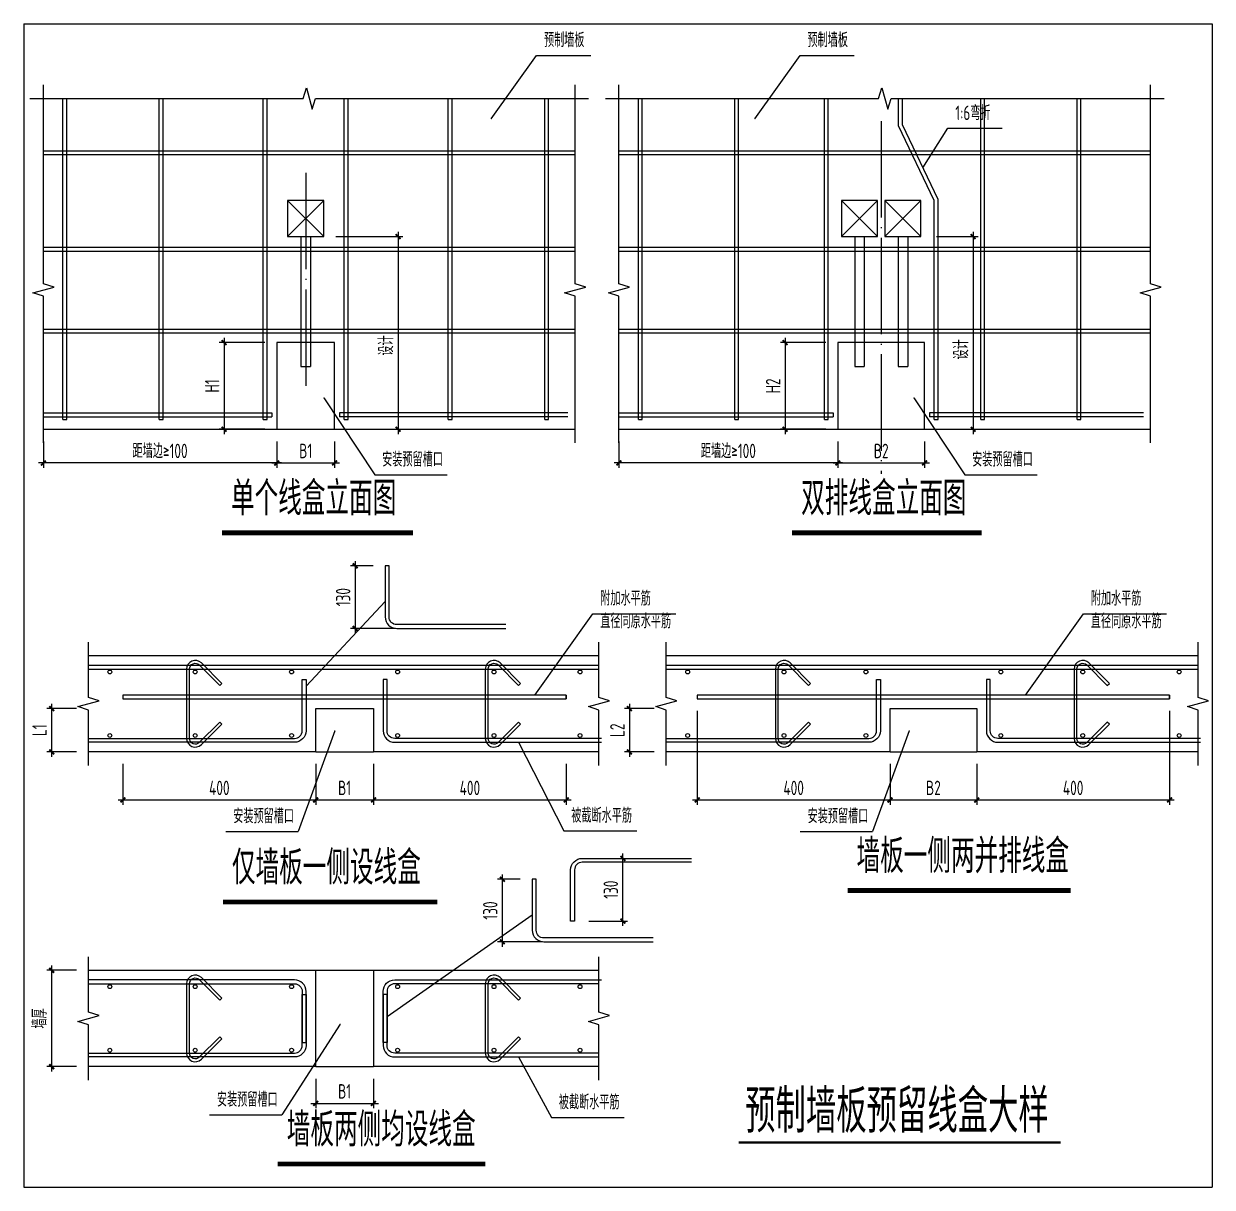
# Model space of a CAD drawing. Extents: x -85320 to 1679916, y -1321939 to 627.
# Drawn here: x 1160567 to 1185232, y -710238 to -686091 of the extents above; entities that cross this region are included whole.
import ezdxf
from ezdxf.enums import TextEntityAlignment as Align

# ---------------------------------------------------------------- set-up
doc = ezdxf.new("R2010")
doc.units = 0
doc.header["$LTSCALE"] = 1000
doc.linetypes.add('DOTE', pattern=[2.42, 2, -0.2, 0.02, -0.2])
for name, color, linetype in [('0S-DETL-DIMS', 21, 'Continuous'), ('0s-symb', 1, 'Continuous'), ('S-TITLE', 7, 'Continuous'), ('TEXT', 7, 'Continuous'), ('TQ-电盒', 6, 'Continuous'), ('TQ-详图、通用文字', 7, 'Continuous'), ('TQ-轴线', 1, 'DOTE'), ('TQ-钢筋1', 1, 'Continuous'), ('TQ-钢筋2', 6, 'Continuous'), ('TQ-钢筋3', 5, 'Continuous'), ('TQ-预制剪力墙', 2, 'Continuous'), ('ZMG-文字', 7, 'Continuous'), ('图纸说明', 7, 'Continuous'), ('总说明下划线', 8, 'Continuous')]:
    doc.layers.add(name, color=color, linetype=linetype)
doc.styles.add('TSSD_Dimension', font='tssdeng.shx', dxfattribs={"width": 0.7, "bigfont": 'hztxt.shx'})
doc.styles.add('TSSD_Rein', font='Tssdeng.shx', dxfattribs={"width": 0.7, "bigfont": 'hztxt.shx'})
doc.dimstyles.new('TSSD_10_10', dxfattribs={"dimtxt": 30, "dimasz": 10, "dimexe": 10, "dimexo": 25, "dimgap": 10, "dimtad": 1, "dimdec": 1, "dimdsep": 46, "dimtxsty": 'TSSD_Dimension', "dimblk": 'ARCHTICK', "dimcen": 0, "dimdle": 10, "dimclrt": 7, "dimadec": 0, "dimazin": 0, "dimtfac": 1, "dimtdec": 1, "dimtix": 1, "dimtmove": 2, "dimatfit": 3, "dimldrblk": 'ARCHTICK', "dimfxl": 1, "dimtolj": 1, "dimtzin": 0, "dimarcsym": 0})

# ---------------------------------------------------------------- blocks, each defined once
blk = doc.blocks.new('_ArchTick')
at = {"color": 0, "linetype": 'ByBlock', "const_width": 0.4}
blk.add_lwpolyline([(-0.5, -0.5), (0.5, 0.5)], dxfattribs=at)
blk = doc.blocks.new('*D2809')
at = {"layer": '0S-DETL-DIMS', "color": 0, "lineweight": -2, "transparency": 16777216}
for p, q in [((926, 9503), (310, 9503)), ((410, 9603), (410, 8503)), ((926, 8603), (310, 8603))]:
    blk.add_line(p, q, dxfattribs=at)
at = {"layer": 'Defpoints', "color": 0, "transparency": 16777216}
for p in [(1176, 9503), (410, 8603), (1176, 8603)]:
    blk.add_point(p, dxfattribs=at)
at = {"layer": '0S-DETL-DIMS', "color": 0, "lineweight": -2, "transparency": 16777216, "xscale": 100, "yscale": 100, "zscale": 100}
for p, rotation in [((410, 9503), 90), ((410, 8603), 270)]:
    blk.add_blockref('_ArchTick', p, dxfattribs=dict(at, rotation=rotation))
at = {"layer": '0S-DETL-DIMS', "color": 7, "transparency": 16777216, "insert": (160, 9053), "char_height": 300, "attachment_point": 5, "rotation": 90, "style": 'TSSD_Dimension'}
blk.add_mtext('\\A1;L1', dxfattribs=at)
blk = doc.blocks.new('*D2810')
at = {"layer": '0S-DETL-DIMS', "color": 0, "lineweight": -2, "transparency": 16777216}
for p, q in [((7082, 12465), (6609, 12465)), ((6709, 12565), (6709, 11065)), ((7544, 11165), (6609, 11165))]:
    blk.add_line(p, q, dxfattribs=at)
at = {"layer": 'Defpoints', "color": 0, "transparency": 16777216}
for p in [(7332, 12465), (6709, 11165), (7794, 11165)]:
    blk.add_point(p, dxfattribs=at)
at = {"layer": '0S-DETL-DIMS', "color": 0, "lineweight": -2, "transparency": 16777216, "xscale": 100, "yscale": 100, "zscale": 100}
for p, rotation in [((6709, 12465), 90), ((6709, 11165), 270)]:
    blk.add_blockref('_ArchTick', p, dxfattribs=dict(at, rotation=rotation))
at = {"layer": '0S-DETL-DIMS', "color": 7, "transparency": 16777216, "insert": (6459, 11815), "char_height": 300, "attachment_point": 5, "rotation": 90, "style": 'TSSD_Dimension'}
blk.add_mtext('\\A1;130', dxfattribs=at)
blk = doc.blocks.new('*D2811')
at = {"layer": '0S-DETL-DIMS', "color": 0, "lineweight": -2, "transparency": 16777216}
for p, q in [((1890, 8353), (1890, 7506)), ((5890, 8353), (5890, 7506)), ((1790, 7606), (5990, 7606))]:
    blk.add_line(p, q, dxfattribs=at)
at = {"layer": 'Defpoints', "color": 0, "transparency": 16777216}
for p in [(1890, 8603), (5890, 8603), (5890, 7606)]:
    blk.add_point(p, dxfattribs=at)
at = {"layer": '0S-DETL-DIMS', "color": 0, "lineweight": -2, "transparency": 16777216, "xscale": 100, "yscale": 100, "zscale": 100, "rotation": 180}
blk.add_blockref('_ArchTick', (1890, 7606), dxfattribs=at)
at = {"layer": '0S-DETL-DIMS', "color": 0, "lineweight": -2, "transparency": 16777216, "xscale": 100, "yscale": 100, "zscale": 100}
blk.add_blockref('_ArchTick', (5890, 7606), dxfattribs=at)
at = {"layer": '0S-DETL-DIMS', "color": 7, "transparency": 16777216, "insert": (3890, 7856), "char_height": 300, "attachment_point": 5, "style": 'TSSD_Dimension'}
blk.add_mtext('\\A1;400', dxfattribs=at)
blk = doc.blocks.new('*D2812')
at = {"layer": '0S-DETL-DIMS', "color": 0, "lineweight": -2, "transparency": 16777216}
for p, q in [((5890, 8353), (5890, 7506)), ((7090, 8353), (7090, 7506)), ((5790, 7606), (7190, 7606))]:
    blk.add_line(p, q, dxfattribs=at)
at = {"layer": 'Defpoints', "color": 0, "transparency": 16777216}
for p in [(5890, 8603), (7090, 8603), (7090, 7606)]:
    blk.add_point(p, dxfattribs=at)
at = {"layer": '0S-DETL-DIMS', "color": 0, "lineweight": -2, "transparency": 16777216, "xscale": 100, "yscale": 100, "zscale": 100, "rotation": 180}
blk.add_blockref('_ArchTick', (5890, 7606), dxfattribs=at)
at = {"layer": '0S-DETL-DIMS', "color": 0, "lineweight": -2, "transparency": 16777216, "xscale": 100, "yscale": 100, "zscale": 100}
blk.add_blockref('_ArchTick', (7090, 7606), dxfattribs=at)
at = {"layer": '0S-DETL-DIMS', "color": 7, "transparency": 16777216, "insert": (6490, 7856), "char_height": 300, "attachment_point": 5, "style": 'TSSD_Dimension'}
blk.add_mtext('\\A1;B1', dxfattribs=at)
blk = doc.blocks.new('*D2813')
at = {"layer": '0S-DETL-DIMS', "color": 0, "lineweight": -2, "transparency": 16777216}
for p, q in [((7090, 8353), (7090, 7506)), ((11090, 8353), (11090, 7506)), ((6990, 7606), (11190, 7606))]:
    blk.add_line(p, q, dxfattribs=at)
at = {"layer": 'Defpoints', "color": 0, "transparency": 16777216}
for p in [(7090, 8603), (11090, 8603), (11090, 7606)]:
    blk.add_point(p, dxfattribs=at)
at = {"layer": '0S-DETL-DIMS', "color": 0, "lineweight": -2, "transparency": 16777216, "xscale": 100, "yscale": 100, "zscale": 100, "rotation": 180}
blk.add_blockref('_ArchTick', (7090, 7606), dxfattribs=at)
at = {"layer": '0S-DETL-DIMS', "color": 0, "lineweight": -2, "transparency": 16777216, "xscale": 100, "yscale": 100, "zscale": 100}
blk.add_blockref('_ArchTick', (11090, 7606), dxfattribs=at)
at = {"layer": '0S-DETL-DIMS', "color": 7, "transparency": 16777216, "insert": (9090, 7856), "char_height": 300, "attachment_point": 5, "style": 'TSSD_Dimension'}
blk.add_mtext('\\A1;400', dxfattribs=at)
blk = doc.blocks.new('*D2814')
at = {"layer": '0S-DETL-DIMS', "color": 0, "lineweight": -2, "transparency": 16777216}
for p, q in [((926, 4071), (310, 4071)), ((410, 4171), (410, 1971)), ((926, 2071), (310, 2071))]:
    blk.add_line(p, q, dxfattribs=at)
at = {"layer": 'Defpoints', "color": 0, "transparency": 16777216}
for p in [(1176, 4071), (410, 2071), (1176, 2071)]:
    blk.add_point(p, dxfattribs=at)
at = {"layer": '0S-DETL-DIMS', "color": 0, "lineweight": -2, "transparency": 16777216, "xscale": 100, "yscale": 100, "zscale": 100}
for p, rotation in [((410, 4071), 90), ((410, 2071), 270)]:
    blk.add_blockref('_ArchTick', p, dxfattribs=dict(at, rotation=rotation))
at = {"layer": '0S-DETL-DIMS', "color": 7, "transparency": 16777216, "insert": (160, 3071), "char_height": 300, "attachment_point": 5, "rotation": 90, "style": 'TSSD_Dimension'}
blk.add_mtext('\\A1;墙厚', dxfattribs=at)
blk = doc.blocks.new('*D2815')
at = {"layer": '0S-DETL-DIMS', "color": 0, "lineweight": -2, "transparency": 16777216}
for p, q in [((5890, 1821), (5890, 1208)), ((7090, 1821), (7090, 1208)), ((5790, 1308), (7190, 1308))]:
    blk.add_line(p, q, dxfattribs=at)
at = {"layer": 'Defpoints', "color": 0, "transparency": 16777216}
for p in [(5890, 2071), (7090, 2071), (7090, 1308)]:
    blk.add_point(p, dxfattribs=at)
at = {"layer": '0S-DETL-DIMS', "color": 0, "lineweight": -2, "transparency": 16777216, "xscale": 100, "yscale": 100, "zscale": 100, "rotation": 180}
blk.add_blockref('_ArchTick', (5890, 1308), dxfattribs=at)
at = {"layer": '0S-DETL-DIMS', "color": 0, "lineweight": -2, "transparency": 16777216, "xscale": 100, "yscale": 100, "zscale": 100}
blk.add_blockref('_ArchTick', (7090, 1308), dxfattribs=at)
at = {"layer": '0S-DETL-DIMS', "color": 7, "transparency": 16777216, "insert": (6490, 1558), "char_height": 300, "attachment_point": 5, "style": 'TSSD_Dimension'}
blk.add_mtext('\\A1;B1', dxfattribs=at)
blk = doc.blocks.new('*D2816')
at = {"layer": '0S-DETL-DIMS', "color": 0, "lineweight": -2, "transparency": 16777216}
for p, q in [((10136, 5961), (9663, 5961)), ((9763, 6061), (9763, 4561)), ((10598, 4661), (9663, 4661))]:
    blk.add_line(p, q, dxfattribs=at)
at = {"layer": 'Defpoints', "color": 0, "transparency": 16777216}
for p in [(10386, 5961), (9763, 4661), (10848, 4661)]:
    blk.add_point(p, dxfattribs=at)
at = {"layer": '0S-DETL-DIMS', "color": 0, "lineweight": -2, "transparency": 16777216, "xscale": 100, "yscale": 100, "zscale": 100}
for p, rotation in [((9763, 5961), 90), ((9763, 4661), 270)]:
    blk.add_blockref('_ArchTick', p, dxfattribs=dict(at, rotation=rotation))
at = {"layer": '0S-DETL-DIMS', "color": 7, "transparency": 16777216, "insert": (9513, 5311), "char_height": 300, "attachment_point": 5, "rotation": 90, "style": 'TSSD_Dimension'}
blk.add_mtext('\\A1;130', dxfattribs=at)
blk = doc.blocks.new('*D2817')
at = {"layer": '0S-DETL-DIMS', "color": 0, "lineweight": -2, "transparency": 16777216}
for p, q in [((12264, 4993), (12264, 6493)), ((12123, 6393), (12364, 6393)), ((11557, 5093), (12364, 5093))]:
    blk.add_line(p, q, dxfattribs=at)
at = {"layer": 'Defpoints', "color": 0, "transparency": 16777216}
for p in [(11873, 6393), (12264, 6393), (11307, 5093)]:
    blk.add_point(p, dxfattribs=at)
at = {"layer": '0S-DETL-DIMS', "color": 0, "lineweight": -2, "transparency": 16777216, "xscale": 100, "yscale": 100, "zscale": 100}
for p, rotation in [((12264, 6393), 90), ((12264, 5093), 270)]:
    blk.add_blockref('_ArchTick', p, dxfattribs=dict(at, rotation=rotation))
at = {"layer": '0S-DETL-DIMS', "color": 7, "transparency": 16777216, "insert": (12014, 5743), "char_height": 300, "attachment_point": 5, "rotation": 90, "style": 'TSSD_Dimension'}
blk.add_mtext('\\A1;130', dxfattribs=at)
blk = doc.blocks.new('*D2818')
at = {"layer": '0S-DETL-DIMS', "color": 0, "lineweight": -2, "transparency": 16777216}
for p, q in [((13809, 9453), (13809, 7506)), ((17809, 8353), (17809, 7506)), ((13709, 7606), (17909, 7606))]:
    blk.add_line(p, q, dxfattribs=at)
at = {"layer": 'Defpoints', "color": 0, "transparency": 16777216}
for p in [(13809, 9703), (17809, 8603), (17809, 7606)]:
    blk.add_point(p, dxfattribs=at)
at = {"layer": '0S-DETL-DIMS', "color": 0, "lineweight": -2, "transparency": 16777216, "xscale": 100, "yscale": 100, "zscale": 100, "rotation": 180}
blk.add_blockref('_ArchTick', (13809, 7606), dxfattribs=at)
at = {"layer": '0S-DETL-DIMS', "color": 0, "lineweight": -2, "transparency": 16777216, "xscale": 100, "yscale": 100, "zscale": 100}
blk.add_blockref('_ArchTick', (17809, 7606), dxfattribs=at)
at = {"layer": '0S-DETL-DIMS', "color": 7, "transparency": 16777216, "insert": (15809, 7856), "char_height": 300, "attachment_point": 5, "style": 'TSSD_Dimension'}
blk.add_mtext('\\A1;400', dxfattribs=at)
blk = doc.blocks.new('*D2819')
at = {"layer": '0S-DETL-DIMS', "color": 0, "lineweight": -2, "transparency": 16777216}
for p, q in [((17809, 8353), (17809, 7506)), ((19609, 8353), (19609, 7506)), ((17709, 7606), (19709, 7606))]:
    blk.add_line(p, q, dxfattribs=at)
at = {"layer": 'Defpoints', "color": 0, "transparency": 16777216}
for p in [(17809, 8603), (19609, 8603), (19609, 7606)]:
    blk.add_point(p, dxfattribs=at)
at = {"layer": '0S-DETL-DIMS', "color": 0, "lineweight": -2, "transparency": 16777216, "xscale": 100, "yscale": 100, "zscale": 100, "rotation": 180}
blk.add_blockref('_ArchTick', (17809, 7606), dxfattribs=at)
at = {"layer": '0S-DETL-DIMS', "color": 0, "lineweight": -2, "transparency": 16777216, "xscale": 100, "yscale": 100, "zscale": 100}
blk.add_blockref('_ArchTick', (19609, 7606), dxfattribs=at)
at = {"layer": '0S-DETL-DIMS', "color": 7, "transparency": 16777216, "insert": (18709, 7856), "char_height": 300, "attachment_point": 5, "style": 'TSSD_Dimension'}
blk.add_mtext('\\A1;B2', dxfattribs=at)
blk = doc.blocks.new('*D2820')
at = {"layer": '0S-DETL-DIMS', "color": 0, "lineweight": -2, "transparency": 16777216}
for p, q in [((23609, 9453), (23609, 7506)), ((19609, 8353), (19609, 7506)), ((19509, 7606), (23709, 7606))]:
    blk.add_line(p, q, dxfattribs=at)
at = {"layer": 'Defpoints', "color": 0, "transparency": 16777216}
for p in [(23609, 9703), (19609, 8603), (23609, 7606)]:
    blk.add_point(p, dxfattribs=at)
at = {"layer": '0S-DETL-DIMS', "color": 0, "lineweight": -2, "transparency": 16777216, "xscale": 100, "yscale": 100, "zscale": 100, "rotation": 180}
blk.add_blockref('_ArchTick', (19609, 7606), dxfattribs=at)
at = {"layer": '0S-DETL-DIMS', "color": 0, "lineweight": -2, "transparency": 16777216, "xscale": 100, "yscale": 100, "zscale": 100}
blk.add_blockref('_ArchTick', (23609, 7606), dxfattribs=at)
at = {"layer": '0S-DETL-DIMS', "color": 7, "transparency": 16777216, "insert": (21609, 7856), "char_height": 300, "attachment_point": 5, "style": 'TSSD_Dimension'}
blk.add_mtext('\\A1;400', dxfattribs=at)
blk = doc.blocks.new('*D2821')
at = {"layer": '0S-DETL-DIMS', "color": 0, "lineweight": -2, "transparency": 16777216}
for p, q in [((12916, 9503), (12300, 9503)), ((12400, 9603), (12400, 8503)), ((12916, 8603), (12300, 8603))]:
    blk.add_line(p, q, dxfattribs=at)
at = {"layer": 'Defpoints', "color": 0, "transparency": 16777216}
for p in [(13166, 9503), (12400, 8603), (13166, 8603)]:
    blk.add_point(p, dxfattribs=at)
at = {"layer": '0S-DETL-DIMS', "color": 0, "lineweight": -2, "transparency": 16777216, "xscale": 100, "yscale": 100, "zscale": 100}
for p, rotation in [((12400, 9503), 90), ((12400, 8603), 270)]:
    blk.add_blockref('_ArchTick', p, dxfattribs=dict(at, rotation=rotation))
at = {"layer": '0S-DETL-DIMS', "color": 7, "transparency": 16777216, "insert": (12150, 9053), "char_height": 300, "attachment_point": 5, "rotation": 90, "style": 'TSSD_Dimension'}
blk.add_mtext('\\A1;L2', dxfattribs=at)
blk = doc.blocks.new('*D2801')
at = {"layer": '0S-DETL-DIMS', "color": 0, "lineweight": -2, "transparency": 16777216}
for p, q in [((4873, 3998), (3930, 3998)), ((4030, 4098), (4030, 2098)), ((4873, 2198), (3930, 2198))]:
    blk.add_line(p, q, dxfattribs=at)
at = {"layer": 'Defpoints', "color": 0, "transparency": 16777216}
for p in [(5123, 3998), (4030, 2198), (5123, 2198)]:
    blk.add_point(p, dxfattribs=at)
at = {"layer": '0S-DETL-DIMS', "color": 0, "lineweight": -2, "transparency": 16777216, "xscale": 100, "yscale": 100, "zscale": 100}
for p, rotation in [((4030, 3998), 90), ((4030, 2198), 270)]:
    blk.add_blockref('_ArchTick', p, dxfattribs=dict(at, rotation=rotation))
at = {"layer": '0S-DETL-DIMS', "color": 7, "transparency": 16777216, "insert": (3780, 3098), "char_height": 300, "attachment_point": 5, "rotation": 90, "style": 'TSSD_Dimension'}
blk.add_mtext('\\A1;H1', dxfattribs=at)
blk = doc.blocks.new('*D2802')
at = {"layer": '0S-DETL-DIMS', "color": 0, "lineweight": -2, "transparency": 16777216}
for p, q in [((6348, 6198), (7741, 6198)), ((7641, 6298), (7641, 2098)), ((7004, 2198), (7741, 2198))]:
    blk.add_line(p, q, dxfattribs=at)
at = {"layer": 'Defpoints', "color": 0, "transparency": 16777216}
for p in [(6098, 6198), (6754, 2198), (7641, 2198)]:
    blk.add_point(p, dxfattribs=at)
at = {"layer": '0S-DETL-DIMS', "color": 0, "lineweight": -2, "transparency": 16777216, "xscale": 100, "yscale": 100, "zscale": 100}
for p, rotation in [((7641, 6198), 90), ((7641, 2198), 270)]:
    blk.add_blockref('_ArchTick', p, dxfattribs=dict(at, rotation=rotation))
at = {"layer": '0S-DETL-DIMS', "color": 7, "transparency": 16777216, "insert": (7391, 3938), "char_height": 300, "attachment_point": 5, "rotation": 90, "style": 'TSSD_Dimension'}
blk.add_mtext('\\A1;设计', dxfattribs=at)
blk = doc.blocks.new('*D2803')
at = {"layer": '0S-DETL-DIMS', "color": 0, "lineweight": -2, "transparency": 16777216}
for p, q in [((5123, 1948), (5123, 1399)), ((6323, 1948), (6323, 1399)), ((5023, 1499), (6423, 1499))]:
    blk.add_line(p, q, dxfattribs=at)
at = {"layer": 'Defpoints', "color": 0, "transparency": 16777216}
for p in [(5123, 2198), (6323, 2198), (6323, 1499)]:
    blk.add_point(p, dxfattribs=at)
at = {"layer": '0S-DETL-DIMS', "color": 0, "lineweight": -2, "transparency": 16777216, "xscale": 100, "yscale": 100, "zscale": 100, "rotation": 180}
blk.add_blockref('_ArchTick', (5123, 1499), dxfattribs=at)
at = {"layer": '0S-DETL-DIMS', "color": 0, "lineweight": -2, "transparency": 16777216, "xscale": 100, "yscale": 100, "zscale": 100}
blk.add_blockref('_ArchTick', (6323, 1499), dxfattribs=at)
at = {"layer": '0S-DETL-DIMS', "color": 7, "transparency": 16777216, "insert": (5723, 1749), "char_height": 300, "attachment_point": 5, "style": 'TSSD_Dimension'}
blk.add_mtext('\\A1;B1', dxfattribs=at)
blk = doc.blocks.new('*D2804')
at = {"layer": '0S-DETL-DIMS', "color": 0, "lineweight": -2, "transparency": 16777216}
for p, q in [((280, 1948), (280, 1399)), ((5123, 1948), (5123, 1399)), ((5223, 1499), (180, 1499))]:
    blk.add_line(p, q, dxfattribs=at)
at = {"layer": 'Defpoints', "color": 0, "transparency": 16777216}
for p in [(280, 2198), (5123, 2198), (280, 1499)]:
    blk.add_point(p, dxfattribs=at)
at = {"layer": '0S-DETL-DIMS', "color": 0, "lineweight": -2, "transparency": 16777216, "xscale": 100, "yscale": 100, "zscale": 100, "rotation": 180}
blk.add_blockref('_ArchTick', (280, 1499), dxfattribs=at)
at = {"layer": '0S-DETL-DIMS', "color": 0, "lineweight": -2, "transparency": 16777216, "xscale": 100, "yscale": 100, "zscale": 100}
blk.add_blockref('_ArchTick', (5123, 1499), dxfattribs=at)
at = {"layer": '0S-DETL-DIMS', "color": 7, "transparency": 16777216, "insert": (2701, 1749), "char_height": 300, "attachment_point": 5, "style": 'TSSD_Dimension'}
blk.add_mtext('\\A1;距墙边≥100', dxfattribs=at)
blk = doc.blocks.new('*D2805')
at = {"layer": '0S-DETL-DIMS', "color": 0, "lineweight": -2, "transparency": 16777216}
for p, q in [((16516, 3998), (15573, 3998)), ((15673, 4098), (15673, 2098)), ((16516, 2198), (15573, 2198))]:
    blk.add_line(p, q, dxfattribs=at)
at = {"layer": 'Defpoints', "color": 0, "transparency": 16777216}
for p in [(16766, 3998), (15673, 2198), (16766, 2198)]:
    blk.add_point(p, dxfattribs=at)
at = {"layer": '0S-DETL-DIMS', "color": 0, "lineweight": -2, "transparency": 16777216, "xscale": 100, "yscale": 100, "zscale": 100}
for p, rotation in [((15673, 3998), 90), ((15673, 2198), 270)]:
    blk.add_blockref('_ArchTick', p, dxfattribs=dict(at, rotation=rotation))
at = {"layer": '0S-DETL-DIMS', "color": 7, "transparency": 16777216, "insert": (15423, 3098), "char_height": 300, "attachment_point": 5, "rotation": 90, "style": 'TSSD_Dimension'}
blk.add_mtext('\\A1;H2', dxfattribs=at)
blk = doc.blocks.new('*D2806')
at = {"layer": '0S-DETL-DIMS', "color": 0, "lineweight": -2, "transparency": 16777216}
for p, q in [((18816, 6198), (19675, 6198)), ((19575, 6298), (19575, 2098)), ((18816, 2198), (19675, 2198))]:
    blk.add_line(p, q, dxfattribs=at)
at = {"layer": 'Defpoints', "color": 0, "transparency": 16777216}
for p in [(18566, 6198), (18566, 2198), (19575, 2198)]:
    blk.add_point(p, dxfattribs=at)
at = {"layer": '0S-DETL-DIMS', "color": 0, "lineweight": -2, "transparency": 16777216, "xscale": 100, "yscale": 100, "zscale": 100}
for p, rotation in [((19575, 6198), 90), ((19575, 2198), 270)]:
    blk.add_blockref('_ArchTick', p, dxfattribs=dict(at, rotation=rotation))
at = {"layer": '0S-DETL-DIMS', "color": 7, "transparency": 16777216, "insert": (19325, 3859), "char_height": 300, "attachment_point": 5, "rotation": 90, "style": 'TSSD_Dimension'}
blk.add_mtext('\\A1;设计', dxfattribs=at)
blk = doc.blocks.new('*D2807')
at = {"layer": '0S-DETL-DIMS', "color": 0, "lineweight": -2, "transparency": 16777216}
for p, q in [((16766, 1948), (16766, 1399)), ((18566, 1948), (18566, 1399)), ((16666, 1499), (18666, 1499))]:
    blk.add_line(p, q, dxfattribs=at)
at = {"layer": 'Defpoints', "color": 0, "transparency": 16777216}
for p in [(16766, 2198), (18566, 2198), (18566, 1499)]:
    blk.add_point(p, dxfattribs=at)
at = {"layer": '0S-DETL-DIMS', "color": 0, "lineweight": -2, "transparency": 16777216, "xscale": 100, "yscale": 100, "zscale": 100, "rotation": 180}
blk.add_blockref('_ArchTick', (16766, 1499), dxfattribs=at)
at = {"layer": '0S-DETL-DIMS', "color": 0, "lineweight": -2, "transparency": 16777216, "xscale": 100, "yscale": 100, "zscale": 100}
blk.add_blockref('_ArchTick', (18566, 1499), dxfattribs=at)
at = {"layer": '0S-DETL-DIMS', "color": 7, "transparency": 16777216, "insert": (17666, 1749), "char_height": 300, "attachment_point": 5, "style": 'TSSD_Dimension'}
blk.add_mtext('\\A1;B2', dxfattribs=at)
blk = doc.blocks.new('*D2808')
at = {"layer": '0S-DETL-DIMS', "color": 0, "lineweight": -2, "transparency": 16777216}
for p, q in [((12223, 1948), (12223, 1399)), ((16766, 1948), (16766, 1399)), ((16866, 1499), (12123, 1499))]:
    blk.add_line(p, q, dxfattribs=at)
at = {"layer": 'Defpoints', "color": 0, "transparency": 16777216}
for p in [(12223, 2198), (16766, 2198), (12223, 1499)]:
    blk.add_point(p, dxfattribs=at)
at = {"layer": '0S-DETL-DIMS', "color": 0, "lineweight": -2, "transparency": 16777216, "xscale": 100, "yscale": 100, "zscale": 100, "rotation": 180}
blk.add_blockref('_ArchTick', (12223, 1499), dxfattribs=at)
at = {"layer": '0S-DETL-DIMS', "color": 0, "lineweight": -2, "transparency": 16777216, "xscale": 100, "yscale": 100, "zscale": 100}
blk.add_blockref('_ArchTick', (16766, 1499), dxfattribs=at)
at = {"layer": '0S-DETL-DIMS', "color": 7, "transparency": 16777216, "insert": (14495, 1749), "char_height": 300, "attachment_point": 5, "style": 'TSSD_Dimension'}
blk.add_mtext('\\A1;距墙边≥100', dxfattribs=at)
blk = doc.blocks.new('A$C1DD6775C')
at = {"layer": '0s-symb'}
for points in [[(1176.22, 8322.76), (1176.22, 9472.76), (956.22, 9542.76), (1396.22, 9662.76), (1176.22, 9732.76), (1176.22, 10882.76)], [(11768.37, 8322.76), (11768.37, 9472.76), (11548.37, 9542.76), (11988.37, 9662.76), (11768.37, 9732.76), (11768.37, 10882.76)], [(13166.34, 8322.76), (13166.34, 9472.76), (12946.34, 9542.76), (13386.34, 9662.76), (13166.34, 9732.76), (13166.34, 10882.76)], [(24201.05, 8322.76), (24201.05, 9472.76), (23981.05, 9542.76), (24421.05, 9662.76), (24201.05, 9732.76), (24201.05, 10882.76)], [(1176.22, 1791.48), (1176.22, 2941.48), (956.22, 3011.48), (1396.22, 3131.48), (1176.22, 3201.48), (1176.22, 4351.48)], [(11768.37, 1791.48), (11768.37, 2941.48), (11548.37, 3011.48), (11988.37, 3131.48), (11768.37, 3201.48), (11768.37, 4351.48)]]:
    blk.add_lwpolyline(points, dxfattribs=at)
at = {"layer": 'TQ-详图、通用文字'}
for p, q in [((11641.24, 11471.52), (13366.87, 11471.52)), ((21821.76, 11471.52), (23547.39, 11471.52)), ((4024.73, 6952.13), (5527.01, 6952.13)), ((11040.22, 6965.27), (12552.63, 6965.27)), ((15943.88, 6952.13), (17446.16, 6952.13)), ((3686.26, 1070.52), (5188.54, 1070.52)), ((10780.68, 1015.3), (12293.09, 1015.3))]:
    blk.add_line(p, q, dxfattribs=at)
at = {"layer": 'TQ-钢筋1'}
for p, q in [((1176.22, 10402.76), (11768.37, 10402.76)), ((13166.34, 10402.76), (24201.05, 10402.76)), ((1176.22, 10322.76), (11768.37, 10322.76)), ((13166.34, 10322.76), (24201.05, 10322.76))]:
    blk.add_line(p, q, dxfattribs=at)
for points in [[(9838.66, 11245.03), (7571.71, 11245.03, -0.41421356), (7411.71, 11405.03), (7411.71, 12465.03), (7331.71, 12465.03), (7331.71, 11405.03, 0.41421356), (7571.71, 11165.03), (9838.66, 11165.03)], [(1176.22, 8882.76), (5449.73, 8882.76, 0.41421356), (5609.73, 9042.76), (5609.73, 10102.76), (5689.73, 10102.76), (5689.73, 9042.76, -0.41421356), (5449.73, 8802.76), (1176.22, 8802.76)], [(11818.73, 8882.76), (7529.73, 8882.76, -0.41421356), (7369.73, 9042.76), (7369.73, 10102.76), (7289.73, 10102.76), (7289.73, 9042.76, 0.41421356), (7529.73, 8802.76), (11818.73, 8802.76)], [(13166.34, 8882.76), (17368.87, 8882.76, 0.41421356), (17528.87, 9042.76), (17528.87, 10102.76), (17608.87, 10102.76), (17608.87, 9042.76, -0.41421356), (17368.87, 8802.76), (13166.34, 8802.76)], [(24251.41, 8882.76), (20048.87, 8882.76, -0.41421356), (19888.87, 9042.76), (19888.87, 10102.76), (19808.87, 10102.76), (19808.87, 9042.76, 0.41421356), (20048.87, 8802.76), (24251.41, 8802.76)], [(13688.27, 6313.03), (11421.33, 6313.03, 0.41421356), (11261.33, 6153.03), (11261.33, 5093.03), (11181.33, 5093.03), (11181.33, 6153.03, -0.41421356), (11421.33, 6393.03), (13688.27, 6393.03)], [(12892.61, 4741.11), (10625.66, 4741.11, -0.41421356), (10465.66, 4901.11), (10465.66, 5961.11), (10385.66, 5961.11), (10385.66, 4901.11, 0.41421356), (10625.66, 4661.11), (12892.61, 4661.11)], [(1176.22, 3791.48), (5449.73, 3791.48, -0.41421356), (5609.73, 3631.48), (5609.73, 2571.48), (5689.73, 2571.48), (5689.73, 3631.48, 0.41421356), (5449.73, 3871.48), (1176.22, 3871.48)], [(11768.37, 3791.48), (7529.73, 3791.48, 0.41421356), (7369.73, 3631.48), (7369.73, 2571.48), (7289.73, 2571.48), (7289.73, 3631.48, -0.41421356), (7529.73, 3871.48), (11818.73, 3871.48)], [(1176.22, 2351.48), (5449.73, 2351.48, 0.41421356), (5609.73, 2511.48), (5609.73, 3571.48), (5689.73, 3571.48), (5689.73, 2511.48, -0.41421356), (5449.73, 2271.48), (1176.22, 2271.48)], [(11768.37, 2351.48), (7529.73, 2351.48, -0.41421356), (7369.73, 2511.48), (7369.73, 3571.48), (7289.73, 3571.48), (7289.73, 2511.48, 0.41421356), (7529.73, 2271.48), (11768.37, 2271.48)]]:
    blk.add_lwpolyline(points, format="xyb", dxfattribs=at)
for centre in [(1618.75, 10262.76), (3389.73, 10262.76), (5389.73, 10262.76), (7589.73, 10262.76), (9589.73, 10262.76), (11376.2, 10262.76), (13608.87, 10262.76), (15608.87, 10262.76), (17308.87, 10262.76), (20108.87, 10262.76), (21808.87, 10262.76), (23808.87, 10262.76), (1618.75, 8942.76), (3389.73, 8942.76), (5389.73, 8942.76), (7589.73, 8942.76), (9589.73, 8942.76), (11376.2, 8942.76), (13608.87, 8942.76), (15608.87, 8942.76), (17308.87, 8942.76), (20108.87, 8942.76), (21808.87, 8942.76), (23808.87, 8942.76), (1618.75, 3731.48), (3389.73, 3731.48), (5389.73, 3731.48), (7589.73, 3731.48), (9589.73, 3731.48), (11376.2, 3731.48), (1618.75, 2411.48), (3389.73, 2411.48), (5389.73, 2411.48), (7589.73, 2411.48), (9589.73, 2411.48), (11376.2, 2411.48)]:
    blk.add_circle(centre, 40, dxfattribs=at)
at = {"layer": 'TQ-钢筋2'}
for points in [[(11089.73, 9782.76), (1889.73, 9782.76), (1889.73, 9702.76), (11089.73, 9702.76), (11089.73, 9782.76), (11089.73, 9702.76)], [(23608.87, 9782.76), (13808.87, 9782.76), (13808.87, 9702.76), (23608.87, 9702.76), (23608.87, 9782.76), (23608.87, 9702.76)]]:
    blk.add_lwpolyline(points, dxfattribs=at)
at = {"layer": 'TQ-钢筋3', "linetype": 'Continuous'}
for points in [[(3941.27, 10025.77), (3517.01, 10450.04, 0.66817864), (3209.73, 10322.76), (3209.73, 8882.76, 0.66817864), (3517.01, 8755.48), (3941.27, 9179.74), (3898.85, 9222.17), (3474.58, 8797.9, -0.66817864), (3269.73, 8882.76), (3269.73, 10322.76, -0.66817864), (3474.58, 10407.61), (3898.85, 9983.34)], [(10141.27, 10025.77), (9717.01, 10450.04, 0.66817864), (9409.73, 10322.76), (9409.73, 8882.76, 0.66817864), (9717.01, 8755.48), (10141.27, 9179.74), (10098.85, 9222.17), (9674.58, 8797.9, -0.66817864), (9469.73, 8882.76), (9469.73, 10322.76, -0.66817864), (9674.58, 10407.61), (10098.85, 9983.34)], [(16160.42, 10025.77), (15736.15, 10450.04, 0.66817864), (15428.87, 10322.76), (15428.87, 8882.76, 0.66817864), (15736.15, 8755.48), (16160.42, 9179.74), (16117.99, 9222.17), (15693.73, 8797.9, -0.66817864), (15488.87, 8882.76), (15488.87, 10322.76, -0.66817864), (15693.73, 10407.61), (16117.99, 9983.34)], [(22360.42, 10025.77), (21936.15, 10450.04, 0.66817864), (21628.87, 10322.76), (21628.87, 8882.76, 0.66817864), (21936.15, 8755.48), (22360.42, 9179.74), (22317.99, 9222.17), (21893.73, 8797.9, -0.66817864), (21688.87, 8882.76), (21688.87, 10322.76, -0.66817864), (21893.73, 10407.61), (22317.99, 9983.34)], [(3941.27, 3494.49), (3517.01, 3918.76, 0.66817864), (3209.73, 3791.48), (3209.73, 2351.48, 0.66817864), (3517.01, 2224.2), (3941.27, 2648.46), (3898.85, 2690.89), (3474.58, 2266.62, -0.66817864), (3269.73, 2351.48), (3269.73, 3791.48, -0.66817864), (3474.58, 3876.33), (3898.85, 3452.07)], [(10141.27, 3494.49), (9717.01, 3918.76, 0.66817864), (9409.73, 3791.48), (9409.73, 2351.48, 0.66817864), (9717.01, 2224.2), (10141.27, 2648.46), (10098.85, 2690.89), (9674.58, 2266.62, -0.66817864), (9469.73, 2351.48), (9469.73, 3791.48, -0.66817864), (9674.58, 3876.33), (10098.85, 3452.07)]]:
    blk.add_lwpolyline(points, format="xyb", close=True, dxfattribs=at)
at = {"layer": 'TQ-预制剪力墙'}
for p, q in [((1176.22, 10602.76), (11768.37, 10602.76)), ((13166.34, 10602.76), (24201.05, 10602.76)), ((5889.73, 8602.76), (5889.73, 9502.76)), ((5889.73, 9502.76), (7089.73, 9502.76)), ((7089.73, 9502.76), (7089.73, 8602.76)), ((17808.87, 8602.76), (17808.87, 9502.76)), ((17808.87, 9502.76), (19608.87, 9502.76)), ((19608.87, 9502.76), (19608.87, 8602.76)), ((5889.73, 8602.76), (1176.22, 8602.76)), ((5889.73, 8602.76), (7089.73, 8602.76)), ((11768.37, 8602.76), (7089.73, 8602.76)), ((17808.87, 8602.76), (13166.34, 8602.76)), ((17808.87, 8602.76), (19608.87, 8602.76)), ((24201.05, 8602.76), (19608.87, 8602.76)), ((1176.22, 4071.48), (11768.37, 4071.48)), ((5889.73, 2071.48), (5889.73, 4071.48)), ((7089.73, 4071.48), (7089.73, 2071.48)), ((5889.73, 2071.48), (1176.22, 2071.48)), ((5889.73, 2071.48), (7089.73, 2071.48)), ((11768.37, 2071.48), (7089.73, 2071.48))]:
    blk.add_line(p, q, dxfattribs=at)
at = {"layer": 'ZMG-文字', "const_width": 100}
for points in [[(16927.09, 5726.38), (21560.45, 5726.38)], [(3964.69, 5487.21), (8411.92, 5487.21)], [(5102.94, 50), (9410.4, 50)]]:
    blk.add_lwpolyline(points, dxfattribs=at)
at = {"layer": 'TQ-详图、通用文字', "style": 'TSSD_Rein', "width": 0.7}
for s, p in [('附加水平筋', (11795.67, 11550.54)), ('附加水平筋', (21976.2, 11550.54)), ('直径同原水平筋', (11795.67, 11078.58)), ('直径同原水平筋', (21976.2, 11078.58)), ('安装预留槽口', (4179.17, 7031.16)), ('被截断水平筋', (11194.65, 7044.3)), ('安装预留槽口', (16098.31, 7031.16)), ('安装预留槽口', (3840.69, 1149.55)), ('被截断水平筋', (10935.12, 1094.32))]:
    blk.add_text(s, height=300, dxfattribs=at).set_placement(p, align=Align.BOTTOM_LEFT)
at = {"layer": 'ZMG-文字', "style": 'TSSD_Rein', "width": 0.7}
for s, p in [('墙板一侧两并排线盒', (17113.96, 5881.37)), ('仅墙板一侧设线盒', (4151.56, 5642.2)), ('墙板两侧均设线盒', (5289.81, 204.99))]:
    blk.add_text(s, height=700, dxfattribs=at).set_placement(p, align=Align.BOTTOM_LEFT)
at = {"layer": '0S-DETL-DIMS'}
for base, p1, p2, picture, middle in [((6709.18, 11165.03), (7331.71, 12465.03), (7793.57, 11165.03), '*D2810', (6459.18, 11815.03)), ((12263.99, 6393.03), (11306.63, 5093.03), (11873.25, 6393.03), '*D2817', (12013.99, 5743.03)), ((9763.13, 4661.11), (10385.66, 5961.11), (10847.52, 4661.11), '*D2816', (9513.13, 5311.11))]:
    dim = blk.add_linear_dim(base=base, p1=p1, p2=p2, angle=90, dimstyle='TSSD_10_10', override={"dimscale": 10, "dimlfac": 0.1}, dxfattribs=at)
    dim.commit()
    dim.dimension.update_dxf_attribs({"geometry": picture, "text_midpoint": middle})
for base, p1, p2, picture, middle in [((17808.87, 7606.24), (13808.87, 9702.76), (17808.87, 8602.76), '*D2818', (15808.87, 7856.24)), ((23608.87, 7606.24), (19608.87, 8602.76), (23608.87, 9702.76), '*D2820', (21608.87, 7856.24)), ((5889.73, 7606.24), (1889.73, 8602.76), (5889.73, 8602.76), '*D2811', (3889.73, 7856.24)), ((11089.73, 7606.24), (7089.73, 8602.76), (11089.73, 8602.76), '*D2813', (9089.73, 7856.24))]:
    dim = blk.add_linear_dim(base=base, p1=p1, p2=p2, dimstyle='TSSD_10_10', override={"dimscale": 10, "dimlfac": 0.1}, dxfattribs=at)
    dim.commit()
    dim.dimension.update_dxf_attribs({"geometry": picture, "text_midpoint": middle})
for base, p1, p2, text, picture, middle in [((409.62, 8602.76), (1176.22, 9502.76), (1176.22, 8602.76), 'L1', '*D2809', (159.62, 9052.76)), ((12399.74, 8602.76), (13166.34, 9502.76), (13166.34, 8602.76), 'L2', '*D2821', (12149.74, 9052.76)), ((409.62, 2071.48), (1176.22, 4071.48), (1176.22, 2071.48), '墙厚', '*D2814', (159.62, 3071.48))]:
    dim = blk.add_linear_dim(base=base, p1=p1, p2=p2, angle=90, text=text, dimstyle='TSSD_10_10', override={"dimscale": 10, "dimlfac": 0.1}, dxfattribs=at)
    dim.commit()
    dim.dimension.update_dxf_attribs({"geometry": picture, "text_midpoint": middle})
for base, p1, p2, text, picture, middle in [((7089.73, 7606.24), (5889.73, 8602.76), (7089.73, 8602.76), 'B1', '*D2812', (6489.73, 7856.24)), ((19608.87, 7606.24), (17808.87, 8602.76), (19608.87, 8602.76), 'B2', '*D2819', (18708.87, 7856.24)), ((7089.73, 1308.15), (5889.73, 2071.48), (7089.73, 2071.48), 'B1', '*D2815', (6489.73, 1558.15))]:
    dim = blk.add_linear_dim(base=base, p1=p1, p2=p2, text=text, dimstyle='TSSD_10_10', override={"dimscale": 10, "dimlfac": 0.1}, dxfattribs=at)
    dim.commit()
    dim.dimension.update_dxf_attribs({"geometry": picture, "text_midpoint": middle})
at = {"layer": 'TQ-详图、通用文字'}
for points in [[(7331.71, 11721.93), (5689.73, 9965.12)], [(10441.11, 9782.76), (11641.24, 11471.52)], [(20621.64, 9782.76), (21821.76, 11471.52)], [(6290.28, 9040.96), (5527.01, 6952.13)], [(18209.42, 9040.96), (17446.16, 6952.13)], [(10095.48, 8802.76), (11040.22, 6965.27)], [(10385.66, 5218.01), (7369.73, 3101.48)], [(6397.34, 2952.33), (5188.54, 1070.52)], [(10095.48, 2271.48), (10780.68, 1015.3)]]:
    blk.add_leader(points, dimstyle='TSSD_10_10', override={"dimasz": 20}, dxfattribs=at)
blk = doc.blocks.new('A$C227E2988')
at = {"layer": '0s-symb'}
for points in [[(0, 9065.06), (5667.35, 9065.06), (5737.35, 9285.06), (5857.35, 8845.06), (5927.35, 9065.06), (11594.7, 9065.06)], [(280, 1918.26), (280, 4958.62), (60, 5028.62), (500, 5148.62), (280, 5218.62), (280, 9345.06)], [(11314.7, 1918.26), (11314.7, 4958.62), (11094.7, 5028.62), (11534.7, 5148.62), (11314.7, 5218.62), (11314.7, 9345.06)], [(11943.37, 9065.06), (17610.72, 9065.06), (17680.72, 9285.06), (17800.72, 8845.06), (17870.72, 9065.06), (23538.08, 9065.06)], [(12223.37, 1918.26), (12223.37, 4958.62), (12003.37, 5028.62), (12443.37, 5148.62), (12223.37, 5218.62), (12223.37, 9345.06)], [(23258.08, 1918.26), (23258.08, 4958.62), (23038.08, 5028.62), (23478.08, 5148.62), (23258.08, 5218.62), (23258.08, 9345.06)]]:
    blk.add_lwpolyline(points, dxfattribs=at)
at = {"layer": 'TQ-电盒'}
for p, q in [((5347.53, 6198.26), (6097.53, 6948.26)), ((5347.53, 6948.26), (6097.53, 6198.26)), ((16840.9, 6198.26), (17590.9, 6948.26)), ((16840.9, 6948.26), (17590.9, 6198.26)), ((17740.9, 6198.26), (18490.9, 6948.26)), ((17740.9, 6948.26), (18490.9, 6198.26)), ((5622.53, 6198.26), (5622.53, 3498.26)), ((5822.53, 6198.26), (5822.53, 3498.26)), ((17115.9, 6198.26), (17115.9, 3498.26)), ((17315.9, 6198.26), (17315.9, 3498.26)), ((18015.9, 6198.26), (18015.9, 3498.26)), ((18215.9, 6198.26), (18215.9, 3498.26)), ((5622.53, 3498.26), (5822.53, 3498.26)), ((17115.9, 3498.26), (17315.9, 3498.26)), ((18015.9, 3498.26), (18215.9, 3498.26))]:
    blk.add_line(p, q, dxfattribs=at)
for points in [[(5347.53, 6198.26), (6097.53, 6198.26), (6097.53, 6948.26), (5347.53, 6948.26)], [(16840.9, 6198.26), (17590.9, 6198.26), (17590.9, 6948.26), (16840.9, 6948.26)], [(17740.9, 6198.26), (18490.9, 6198.26), (18490.9, 6948.26), (17740.9, 6948.26)], [(5122.53, 2198.26), (6322.53, 2198.26), (6322.53, 3998.26), (5122.53, 3998.26)], [(16765.9, 2198.26), (18565.9, 2198.26), (18565.9, 3998.26), (16765.9, 3998.26)]]:
    blk.add_lwpolyline(points, close=True, dxfattribs=at)
at = {"layer": 'TQ-详图、通用文字'}
for p, q in [((10514.12, 9959.54), (11640.38, 9959.54)), ((15981.17, 9959.54), (17107.44, 9959.54)), ((19050.29, 8447.72), (20176.56, 8447.72)), ((7155.66, 1255.2), (8657.94, 1255.2)), ((19399.03, 1255.2), (20901.31, 1255.2))]:
    blk.add_line(p, q, dxfattribs=at)
at = {"layer": 'TQ-轴线'}
for points in [[(17665.9, 8594.4), (17665.9, 1272.48)], [(5722.53, 7520.37), (5722.53, 2932.21)]]:
    blk.add_lwpolyline(points, dxfattribs=at)
at = {"layer": 'TQ-钢筋1'}
for p, q in [((682.53, 2398.26), (682.53, 9065.06)), ((762.53, 2398.26), (762.53, 9065.06)), ((2682.53, 2398.26), (2682.53, 9065.06)), ((2762.53, 2398.26), (2762.53, 9065.06)), ((4842.53, 2398.26), (4842.53, 9065.06)), ((4922.53, 2398.26), (4922.53, 9065.06)), ((6522.53, 2398.26), (6522.53, 9065.06)), ((6602.53, 2398.26), (6602.53, 9065.06)), ((8682.53, 2398.26), (8682.53, 9065.06)), ((8762.53, 2398.26), (8762.53, 9065.06)), ((10682.53, 2398.26), (10682.53, 9065.06)), ((10762.53, 2398.26), (10762.53, 9065.06)), ((12625.9, 2398.26), (12625.9, 9065.06)), ((12705.9, 2398.26), (12705.9, 9065.06)), ((14625.9, 2398.26), (14625.9, 9065.06)), ((14705.9, 2398.26), (14705.9, 9065.06)), ((16485.9, 2398.26), (16485.9, 9065.06)), ((16565.9, 2398.26), (16565.9, 9065.06)), ((18025.9, 8496.53), (18025.9, 9065.06)), ((18105.9, 8514.66), (18105.9, 9065.06)), ((19730.46, 2398.26), (19730.46, 9065.06)), ((19810.46, 2398.26), (19810.46, 9065.06)), ((21730.46, 2398.26), (21730.46, 9065.06)), ((21810.46, 2398.26), (21810.46, 9065.06)), ((18765.9, 6948.26), (18025.9, 8496.53)), ((18845.9, 6966.39), (18105.9, 8514.66)), ((280, 7978.26), (11314.7, 7978.26)), ((280, 7898.26), (11314.7, 7898.26)), ((12223.37, 7978.26), (23258.08, 7978.26)), ((12223.37, 7898.26), (23258.08, 7898.26)), ((18765.9, 2398.26), (18765.9, 6948.26)), ((18845.9, 2398.26), (18845.9, 6966.39)), ((280, 5978.26), (11314.7, 5978.26)), ((12223.37, 5978.26), (23258.08, 5978.26)), ((280, 5898.26), (11314.7, 5898.26)), ((12223.37, 5898.26), (23258.08, 5898.26)), ((280, 4278.26), (11314.7, 4278.26)), ((280, 4198.26), (11314.7, 4198.26)), ((12223.37, 4278.26), (23258.08, 4278.26)), ((12223.37, 4198.26), (23258.08, 4198.26)), ((280, 2538.26), (5022.53, 2538.26)), ((5022.53, 2538.26), (5022.53, 2458.26)), ((11165.06, 2538.26), (6422.53, 2538.26)), ((6422.53, 2538.26), (6422.53, 2458.26)), ((12223.37, 2538.26), (16665.9, 2538.26)), ((16665.9, 2538.26), (16665.9, 2458.26)), ((23108.43, 2538.26), (18665.9, 2538.26)), ((18665.9, 2538.26), (18665.9, 2458.26)), ((280, 2458.26), (5022.53, 2458.26)), ((682.53, 2398.26), (762.53, 2398.26)), ((2682.53, 2398.26), (2762.53, 2398.26)), ((4842.53, 2398.26), (4922.53, 2398.26)), ((11165.06, 2458.26), (6422.53, 2458.26)), ((6522.53, 2398.26), (6602.53, 2398.26)), ((8682.53, 2398.26), (8762.53, 2398.26)), ((10682.53, 2398.26), (10762.53, 2398.26)), ((12223.37, 2458.26), (16665.9, 2458.26)), ((12625.9, 2398.26), (12705.9, 2398.26)), ((14625.9, 2398.26), (14705.9, 2398.26)), ((16485.9, 2398.26), (16565.9, 2398.26)), ((23108.43, 2458.26), (18665.9, 2458.26)), ((18765.9, 2398.26), (18845.9, 2398.26)), ((19730.46, 2398.26), (19810.46, 2398.26)), ((21730.46, 2398.26), (21810.46, 2398.26))]:
    blk.add_line(p, q, dxfattribs=at)
at = {"layer": 'TQ-预制剪力墙'}
for p, q in [((280, 2198.26), (11314.7, 2198.26)), ((12223.37, 2198.26), (23258.08, 2198.26))]:
    blk.add_line(p, q, dxfattribs=at)
at = {"layer": 'ZMG-文字', "const_width": 100}
for points in [[(3984.67, 50), (7948.51, 50)], [(15818, 50), (19747.89, 50)]]:
    blk.add_lwpolyline(points, dxfattribs=at)
at = {"layer": 'TQ-详图、通用文字', "style": 'TSSD_Rein', "width": 0.7}
for s, p in [('预制墙板', (10668.55, 10038.56)), ('预制墙板', (16135.6, 10038.56)), ('1:6弯折', (19204.72, 8526.75)), ('安装预留槽口', (7310.09, 1334.22)), ('安装预留槽口', (19553.46, 1334.22))]:
    blk.add_text(s, height=300, dxfattribs=at).set_placement(p, align=Align.BOTTOM_LEFT)
at = {"layer": 'ZMG-文字', "style": 'TSSD_Rein', "width": 0.7}
for s, p in [('单个线盒立面图', (4171.54, 204.99)), ('双排线盒立面图', (16004.87, 204.99))]:
    blk.add_text(s, height=700, dxfattribs=at).set_placement(p, align=Align.BOTTOM_LEFT)
at = {"layer": '0S-DETL-DIMS'}
for base, p1, p2, picture, middle in [((7640.96, 2198.26), (6097.53, 6198.26), (6753.5, 2198.26), '*D2802', (7390.96, 3938.24)), ((19575.33, 2198.26), (18565.9, 6198.26), (18565.9, 2198.26), '*D2806', (19325.33, 3858.67))]:
    dim = blk.add_linear_dim(base=base, p1=p1, p2=p2, angle=90, text='设计', dimstyle='TSSD_10_10', override={"dimscale": 10, "dimlfac": 0.1}, dxfattribs=at)
    dim.commit()
    dim.dimension.update_dxf_attribs({"geometry": picture, "text_midpoint": middle, "dimtype": 128})
for base, p1, p2, text, picture, middle in [((4029.54, 2198.26), (5122.53, 3998.26), (5122.53, 2198.26), 'H1', '*D2801', (3779.54, 3098.26)), ((15672.91, 2198.26), (16765.9, 3998.26), (16765.9, 2198.26), 'H2', '*D2805', (15422.91, 3098.26))]:
    dim = blk.add_linear_dim(base=base, p1=p1, p2=p2, angle=90, text=text, dimstyle='TSSD_10_10', override={"dimscale": 10, "dimlfac": 0.1}, dxfattribs=at)
    dim.commit()
    dim.dimension.update_dxf_attribs({"geometry": picture, "text_midpoint": middle})
for base, p1, p2, text, picture, middle in [((280, 1499.33), (5122.53, 2198.26), (280, 2198.26), '距墙边≥100', '*D2804', (2701.27, 1749.33)), ((6322.53, 1499.33), (5122.53, 2198.26), (6322.53, 2198.26), 'B1', '*D2803', (5722.53, 1749.33)), ((12223.37, 1499.33), (16765.9, 2198.26), (12223.37, 2198.26), '距墙边≥100', '*D2808', (14494.64, 1749.33)), ((18565.9, 1499.33), (16765.9, 2198.26), (18565.9, 2198.26), 'B2', '*D2807', (17665.9, 1749.33))]:
    dim = blk.add_linear_dim(base=base, p1=p1, p2=p2, text=text, dimstyle='TSSD_10_10', override={"dimscale": 10, "dimlfac": 0.1}, dxfattribs=at)
    dim.commit()
    dim.dimension.update_dxf_attribs({"geometry": picture, "text_midpoint": middle})
at = {"layer": 'TQ-详图、通用文字'}
for points in [[(9573.4, 8643.17), (10514.12, 9959.54)], [(15040.45, 8643.17), (15981.17, 9959.54)], [(18530.74, 7625.79), (19050.29, 8447.72)], [(6098.08, 2850.03), (7155.66, 1255.2)], [(18341.45, 2850.03), (19399.03, 1255.2)]]:
    blk.add_leader(points, dimstyle='TSSD_10_10', override={"dimasz": 20}, dxfattribs=at)

msp = doc.modelspace()

# ---------------------------------------------------------------- linework, layer by layer
at = {"layer": 'S-TITLE', "const_width": 50}
msp.add_lwpolyline([(1175403.823, -709307.337), (1182083.324, -709307.337)], dxfattribs=at)
at = {"layer": '总说明下划线', "color": 9}
for p, q in [((1160567.225, -686091.31), (1180567.224, -686091.31)), ((1160567.225, -686091.31), (1160567.225, -710237.806)), ((1160567.225, -686091.31), (1185231.506, -686091.31)), ((1185231.506, -686091.31), (1185231.506, -710237.806)), ((1160567.225, -710237.806), (1185231.507, -710237.806))]:
    msp.add_line(p, q, dxfattribs=at)

# ---------------------------------------------------------------- block references
at = {"layer": '图纸说明'}
for name, p in [('A$C227E2988', (1160695.527, -696705.971)), ('A$C1DD6775C', (1160735.692, -709806.289))]:
    msp.add_blockref(name, p, dxfattribs=at)

# ---------------------------------------------------------------- texts
at = {"layer": 'TEXT', "style": 'TSSD_Rein', "width": 0.7}
msp.add_text('预制墙板预留线盒大样', height=900, dxfattribs=at).set_placement((1175539.218, -709107.337))

doc.saveas('drawing.dxf')
